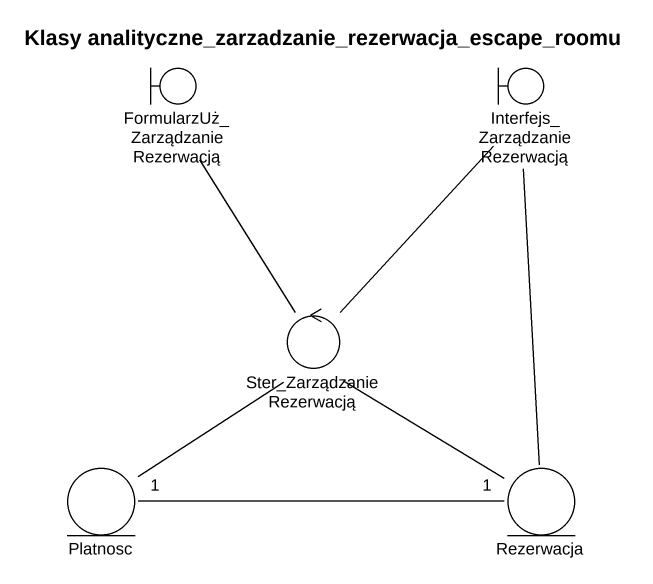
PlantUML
@startuml
title Klasy analityczne_zarzadzanie_rezerwacja_escape_roomu
boundary "FormularzUż_ZarządzanieRezerwacją" as FormularzUż
boundary "Interfejs_ZarządzanieRezerwacją" as Interfejs
control Ster_ZarządzanieRezerwacją
entity Platnosc
entity Rezerwacja
FormularzUż -- Ster_ZarządzanieRezerwacją
Interfejs -- Rezerwacja
Ster_ZarządzanieRezerwacją -up- Interfejs
Ster_ZarządzanieRezerwacją -- Platnosc
Platnosc "1" -right- "1" Rezerwacja
Rezerwacja -up- Ster_ZarządzanieRezerwacją
@enduml
